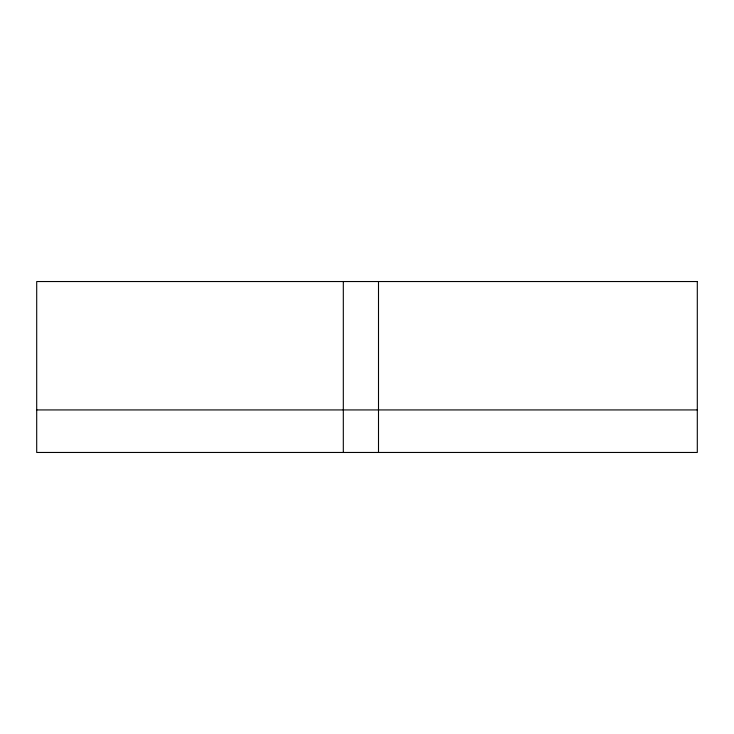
<?xml version="1.0" encoding="UTF-8"?>
<svg xmlns="http://www.w3.org/2000/svg" width="734" height="734" viewBox="0 0 734 734"><rect width="100%" height="100%" fill="white"/><g stroke="black" fill="none" stroke-linecap="round" stroke-linejoin="round"><path stroke-width="1.1" d="M36.709 409.93L697.3 409.93M378.505 281.535L378.505 452.465M343.31 281.535L343.31 452.465M697.3 281.535L36.709 281.535L36.7 452.465L697.3 452.465L697.3 281.535"/></g></svg>
